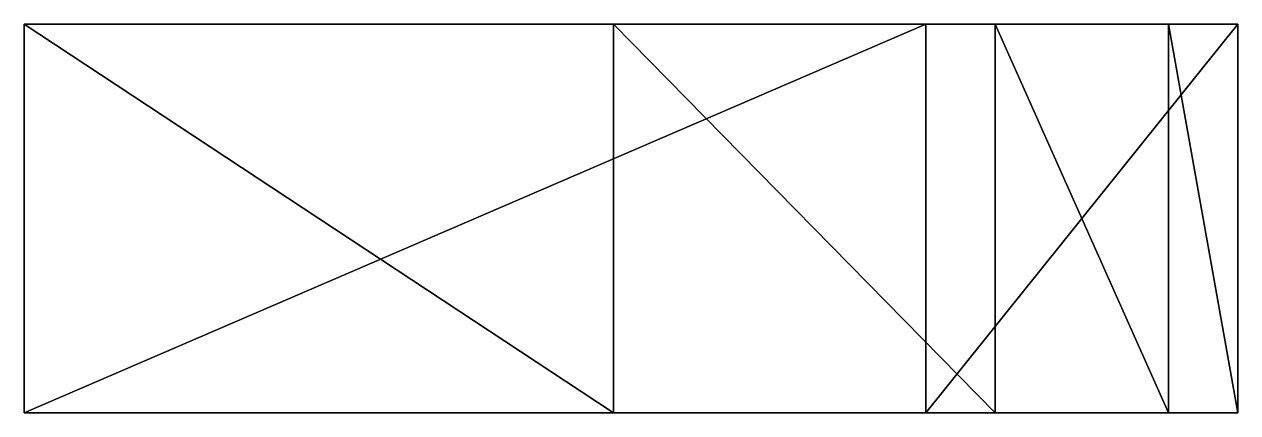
# Model space of a CAD drawing. Extents: x -13.7 to 13.7, y 0 to 8.8.
import ezdxf

# ---------------------------------------------------------------- set-up
doc = ezdxf.new("R2010")
doc.units = 0
doc.layers.add('knife', color=250, linetype='CONTINUOUS')

msp = doc.modelspace()

# ---------------------------------------------------------------- meshes
at = {"layer": 'knife'}
mesh = msp.add_polyface(dxfattribs=at)
corners = [(-13.671496, 0, -103.512753), (6.640441, 0, -98.044155), (13.671496, 0, -85.544502), (12.109039, 0, 97.262927), (8.202897, 0, 103.512753), (-0.390614, 0, 97.262927), (-0.390614, 0, 1.171842), (-13.671496, 0, -7.421669), (-13.671496, 8.77, -103.512753), (6.640441, 8.77, -98.044155), (13.671496, 8.77, -85.544502), (12.109039, 8.77, 97.262927), (8.202897, 8.77, 103.512753), (-0.390614, 8.77, 97.262927), (-0.390614, 8.77, 1.171842), (-13.671496, 8.77, -7.421669)]
mesh.append_faces([[corners[k] for k in face] for face in [(0, 1, 9), (1, 2, 10), (2, 3, 11), (3, 4, 12), (4, 5, 13), (5, 6, 14), (6, 7, 15), (7, 0, 8), (2, 0, 7), (0, 2, 1), (6, 5, 3), (15, 8, 10), (5, 4, 3), (14, 10, 11), (8, 9, 10), (11, 12, 13), (0, 9, 8), (1, 10, 9), (2, 11, 10), (3, 12, 11), (4, 13, 12), (5, 14, 13), (6, 15, 14), (7, 8, 15), (2, 7, 6), (6, 3, 2), (15, 10, 14), (14, 11, 13)]])

doc.saveas('drawing.dxf')
